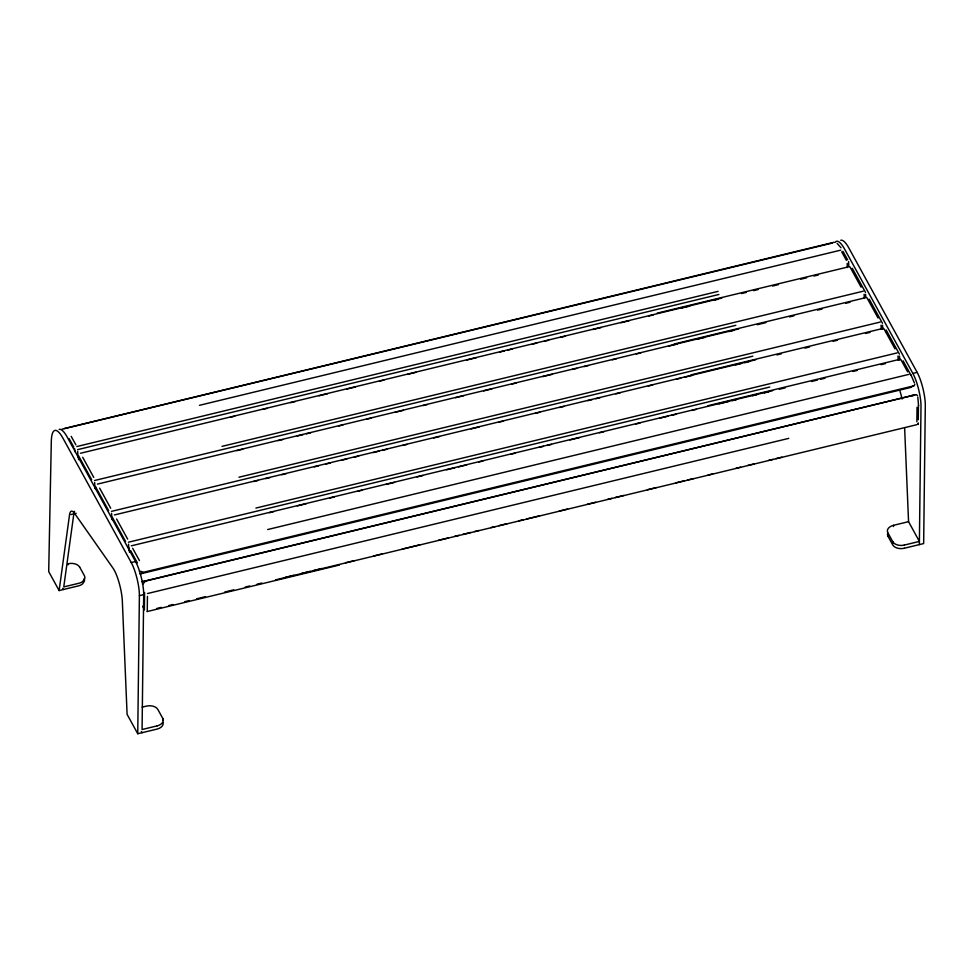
<?xml version="1.0" encoding="UTF-8"?>
<svg xmlns="http://www.w3.org/2000/svg" width="974" height="974" viewBox="0 0 974 974"><rect width="100%" height="100%" fill="white"/><g stroke="black" fill="none" stroke-linecap="round" stroke-linejoin="round"><path stroke-width="1.46" d="M163.084 722.525A9.131 5.771 -2.4 0 1 157.106 729.076L137.748 733.739L139.392 595.674A22.731 5.272 76.4 0 0 131.246 562.558L63.03 438.337A40.019 9.277 76.4 0 0 51.305 441.563L48.7 571.592L59.122 590.561L78.468 585.873A8.729 5.515 -2.4 0 0 82.461 583.986L84.324 581.356A10.032 6.343 -2.4 0 0 84.178 578.617M59.146 429.4A40.019 9.277 76.4 0 1 67.328 437.289L135.544 561.523A22.731 5.272 76.4 0 1 143.689 594.627L142.082 729.514L157.131 725.874M144.59 592.509L144.383 609.882L142.654 606.266M147.269 610.917L147.439 596.441M162.743 720.249L162.755 718.386L157.837 709.425A9.095 5.747 -2.4 0 0 146.295 706.138L142.119 707.148M892.756 543.589L892.781 541.727L887.862 532.766A9.095 5.747 -2.4 0 1 893.511 525.315L908.559 521.674L919.395 541.422L904.347 545.063M916.863 421.791L917.033 407.315M918.275 419.721L918.445 405.245M919.359 544.6L921.002 406.535A22.731 5.272 76.4 0 0 912.857 373.419L844.641 249.198A40.019 9.277 76.4 0 0 834.974 242.429M68.083 564.81L68.107 563.763M918.324 423.459L917.971 424.421L918.36 423.033M59.122 590.561L69.531 514.881A22.731 5.272 76.4 0 1 74.742 513.615L76.167 513.274M74.523 511.289A22.731 5.272 76.4 0 0 73.829 513.846L63.773 586.92L78.821 583.28A8.729 5.515 -2.4 0 0 82.814 581.381L84.677 578.751A10.032 6.343 -2.4 0 0 84.3 575.524L79.685 567.111M144.042 582.915L145.126 581.454A1.644 1.011 -24.3 0 1 146.112 580.954L915.67 394.738A1.644 1.011 -24.2 0 1 916.619 394.762L917.593 395.724M139.392 571.324L140.025 571.044M143.324 572.456L139.988 573.966L909.546 387.737A2.155 1.985 -47.5 0 0 910.629 387.116A2.277 2.094 -47.5 0 0 910.934 386.739M910.215 387.433L913.551 385.923A1.644 0.962 -3.7 0 0 914.391 385.485L914.817 384.231M64.357 428.523L833.914 242.295M61.91 429.254L832.453 243.037M199.463 405.318L840.769 250.135M76.8 446.555L718.106 291.36M77.616 449.647L718.909 294.465M657.158 313.153L849.547 266.596M80.489 453.263L721.783 298.068M230.254 417.274L234.685 416.202M262.627 409.445L267.059 408.374M290.642 402.664L295.268 401.544M318.912 395.821L327.495 393.739M346.988 389.028L355.51 386.97M379.495 381.163L383.926 380.091M407.57 374.369L415.959 372.336M466.668 360.063L476.396 357.714M499.991 352.004L504.41 350.932M508.051 350.056L512.482 348.984M532.425 344.151L536.844 343.079M544.21 341.302L548.642 340.23M560.427 337.381L564.859 336.31M592.862 329.529L601.141 327.532M620.876 322.747L629.216 320.726M648.891 315.978L653.311 314.906M681.325 308.125L689.799 306.067M713.443 300.345L717.875 299.274M741.518 293.551L746.181 292.431M753.559 290.642L757.979 289.57M772.552 286.052L778.457 284.615M800.738 279.221L806.63 277.797M813.923 276.032L818.428 274.948M222.011 446.372L863.305 291.177M94.563 480.511L735.857 325.316M674.105 344.017L866.495 297.46M97.437 484.115L738.73 328.932M236.828 450.645L242.757 449.209M278.101 440.65L282.655 439.554M297.265 436.011L303.17 434.587M306.299 433.832L310.73 432.76M338.55 426.028L342.97 424.956M366.881 419.173L371.313 418.102M394.957 412.379L403.419 410.334M423.033 405.586L427.464 404.514M455.54 397.709L463.855 395.7M483.615 390.915L491.87 388.918M511.691 384.121L516.123 383.05M542.725 376.621L552.319 374.296M572.274 369.463L576.705 368.391M584.096 366.601L588.527 365.53M612.171 359.808L616.603 358.736M636.351 353.964L640.77 352.892M668.785 346.111L677.186 344.078M696.787 339.342L705.261 337.284M728.905 331.562L733.641 330.417M757.236 324.707L765.844 322.625M789.488 316.903L793.92 315.832M817.563 310.109L822.105 309.014M845.639 303.316L850.107 302.232M70.968 514.54L73.829 513.846M238.947 477.223L880.253 322.041M111.499 511.362L752.805 356.18M691.053 374.868L883.442 328.311M114.372 514.966L755.678 359.783M253.764 481.497L258.232 480.413M265.61 478.636L270.054 477.552M281.778 474.715L286.307 473.62M314.212 466.875L318.632 465.803M326.01 464.014L330.429 462.942M342.227 460.093L346.89 458.961M354.28 457.171L358.712 456.1M373.176 452.606L379.081 451.169M382.356 450.378L386.788 449.306M402.664 445.471L407.095 444.4M433.625 437.971L439.517 436.547M471.014 428.925L479.33 426.916M499.09 422.132L503.521 421.06M535.347 413.353L539.779 412.282M559.673 407.473L564.104 406.401M587.748 400.679L592.18 399.608M595.796 398.731L600.215 397.66M615.824 393.886L620.255 392.814M648.331 386.021L652.763 384.949M676.406 379.227L680.838 378.156M684.247 377.328L692.66 375.294M735.504 364.921L741.421 363.497M744.696 362.693L749.116 361.634M776.887 354.913L781.318 353.842M804.962 348.12L809.564 347M833.147 341.29L837.567 340.218M865.545 333.461L870.001 332.377M255.894 508.075L897.2 352.892M128.446 542.214L769.752 387.031M707.988 405.72L900.378 359.163M131.32 545.83L772.625 390.635M269.238 512.714L273.694 511.63M297.338 505.908L306.092 503.789M329.687 498.079L334.277 496.971M357.921 491.249L362.352 490.178M385.996 484.455L394.555 482.386M417.03 476.943L422.935 475.519M446.579 469.797L454.992 467.764M458.401 466.936L466.789 464.902M478.587 462.053L483.007 460.982M511.021 454.201L515.441 453.129M539.024 447.419L543.443 446.36M547.059 445.483L551.491 444.412M569.985 439.931L579.567 437.618M599.473 432.797L603.892 431.726M635.718 424.031L640.149 422.947M659.909 418.175L668.225 416.154M671.707 415.314L676.126 414.242M691.869 410.444L696.3 409.36M718.885 403.906L728.808 401.495M732.156 400.691L736.575 399.62M752.452 395.773L756.883 394.701M764.273 392.912L768.705 391.84M779.334 389.271L785.227 387.847M811.561 381.479L817.466 380.043M820.607 379.288L825.027 378.216M852.932 371.459L857.364 370.388M881.007 364.666L885.476 363.582M131.246 562.558L135.544 561.523M267.68 529.539L908.986 374.357M912.857 373.419L917.155 372.385A22.731 5.272 76.4 0 1 925.3 405.488L923.656 543.565L904.31 548.24M913.551 385.923L143.994 572.152A1.644 0.974 -3.6 0 1 142.898 572.176L141.267 571.421M141.851 581.758L914.963 394.872M147.476 593.543L788.782 438.361M139.392 595.674L143.689 594.627M156.826 608.446L161.258 607.374M168.624 605.584L173.104 604.501M184.841 601.664L189.358 600.568M196.638 598.815L205.477 596.672M224.824 591.985L233.687 589.842M245.29 587.042L249.709 585.971M257.075 584.181L261.762 583.049M285.406 577.326L293.941 575.269M301.66 573.394L310.158 571.336M313.482 570.533L321.944 568.487M345.539 562.777L354.378 560.634M374.065 555.874L382.392 553.865M402.14 549.08L419.879 544.795M438.41 540.302L447.955 538.001M454.627 536.382L459.046 535.31M462.723 534.422L470.844 532.449M474.545 531.561L478.977 530.489M490.799 527.628L495.23 526.557M498.858 525.68L507.052 523.695M518.874 520.834L523.306 519.763M526.873 518.899L539.572 515.83M559.307 511.046L567.635 509.037M587.31 504.276L595.711 502.243M607.533 499.382L611.976 498.311M615.324 497.495L623.786 495.449M647.43 489.727L656.306 487.572M675.773 482.861L684.381 480.779M687.559 480.012L693.464 478.587M708.013 475.068L712.627 473.948M736.088 468.263L740.63 467.167M747.91 465.414L753.9 463.953M768.596 460.398L773.039 459.326M776.022 458.608L781.915 457.183M275.532 579.871L916.826 424.688M147.037 611.575L339.427 565.017M142.557 581.624L146.112 580.967M142.472 584.071L143.141 583.95M837.092 243.366L841 247.761M74.742 513.615L112.984 568.11A22.731 5.272 76.4 0 1 122.347 601.189L127.095 714.344L137.748 733.739M917.155 372.385L848.938 248.151A40.019 9.277 76.4 0 0 840.757 240.261M842.985 251.377L847.66 259.863M852.274 268.276L865.533 292.419M869.21 299.128L882.481 323.283M899.416 354.134L886.157 329.991L886.243 331.927M903.105 360.843L911.214 375.599M841.694 251.828L846.369 260.326M850.046 267.034L861.101 287.16M866.994 297.886L878.049 318.011M883.942 328.749L894.984 348.875M900.877 359.601L907.634 371.898M887.801 533.009A9.095 5.747 -2.4 0 0 888.008 536.284L892.744 544.916A9.131 5.771 -2.4 0 0 904.322 548.252M71.199 436.352L75.875 444.85M82.693 457.281L93.748 477.406M99.64 488.144L110.695 508.258M116.588 518.996L127.643 539.121M132.671 548.289L139.428 560.586M69.13 438.641L73.793 447.127M91.666 479.683L78.407 455.54L78.59 459.691M108.613 510.546L95.355 486.391L95.476 489.155M125.561 541.398L112.302 517.255L112.412 520.019M130.601 550.566L137.346 562.862M62.762 588.333L63.42 589.526M141.376 731.486L142.046 732.704M911.019 374.966L914.355 382.843M917.825 397.185L918.567 405.878M904.651 428.426L908.559 521.674M899.501 356.07L899.672 360.222M898.004 355.997L898.186 360.149M893.511 525.315L893.56 526.496M882.554 325.219L882.736 329.358M881.068 325.146L881.239 329.285M887.911 533.947L888.008 536.284M865.618 294.355L865.728 297.131M864.121 294.282L864.291 298.434M848.585 261.568L848.768 265.792M847.173 263.43L847.343 267.533M129.25 548.106L129.42 552.209M128.531 544.149L128.775 549.969M111.584 513.298L111.827 519.105M94.636 482.447L94.88 488.254M77.677 451.291L77.908 456.769M74.73 448.831L74.84 451.644M904.359 545.075A9.131 5.771 -2.4 0 1 892.805 541.727M900.013 391.231A22.731 5.272 76.4 0 1 902.119 399.084M68.095 563.751A9.143 5.783 -2.4 0 1 79.649 567.111M162.743 718.398A9.131 5.771 -2.4 0 1 157.143 725.886M911.408 395.529A2.204 1.997 17.8 0 1 913.101 395.785"/></g></svg>
